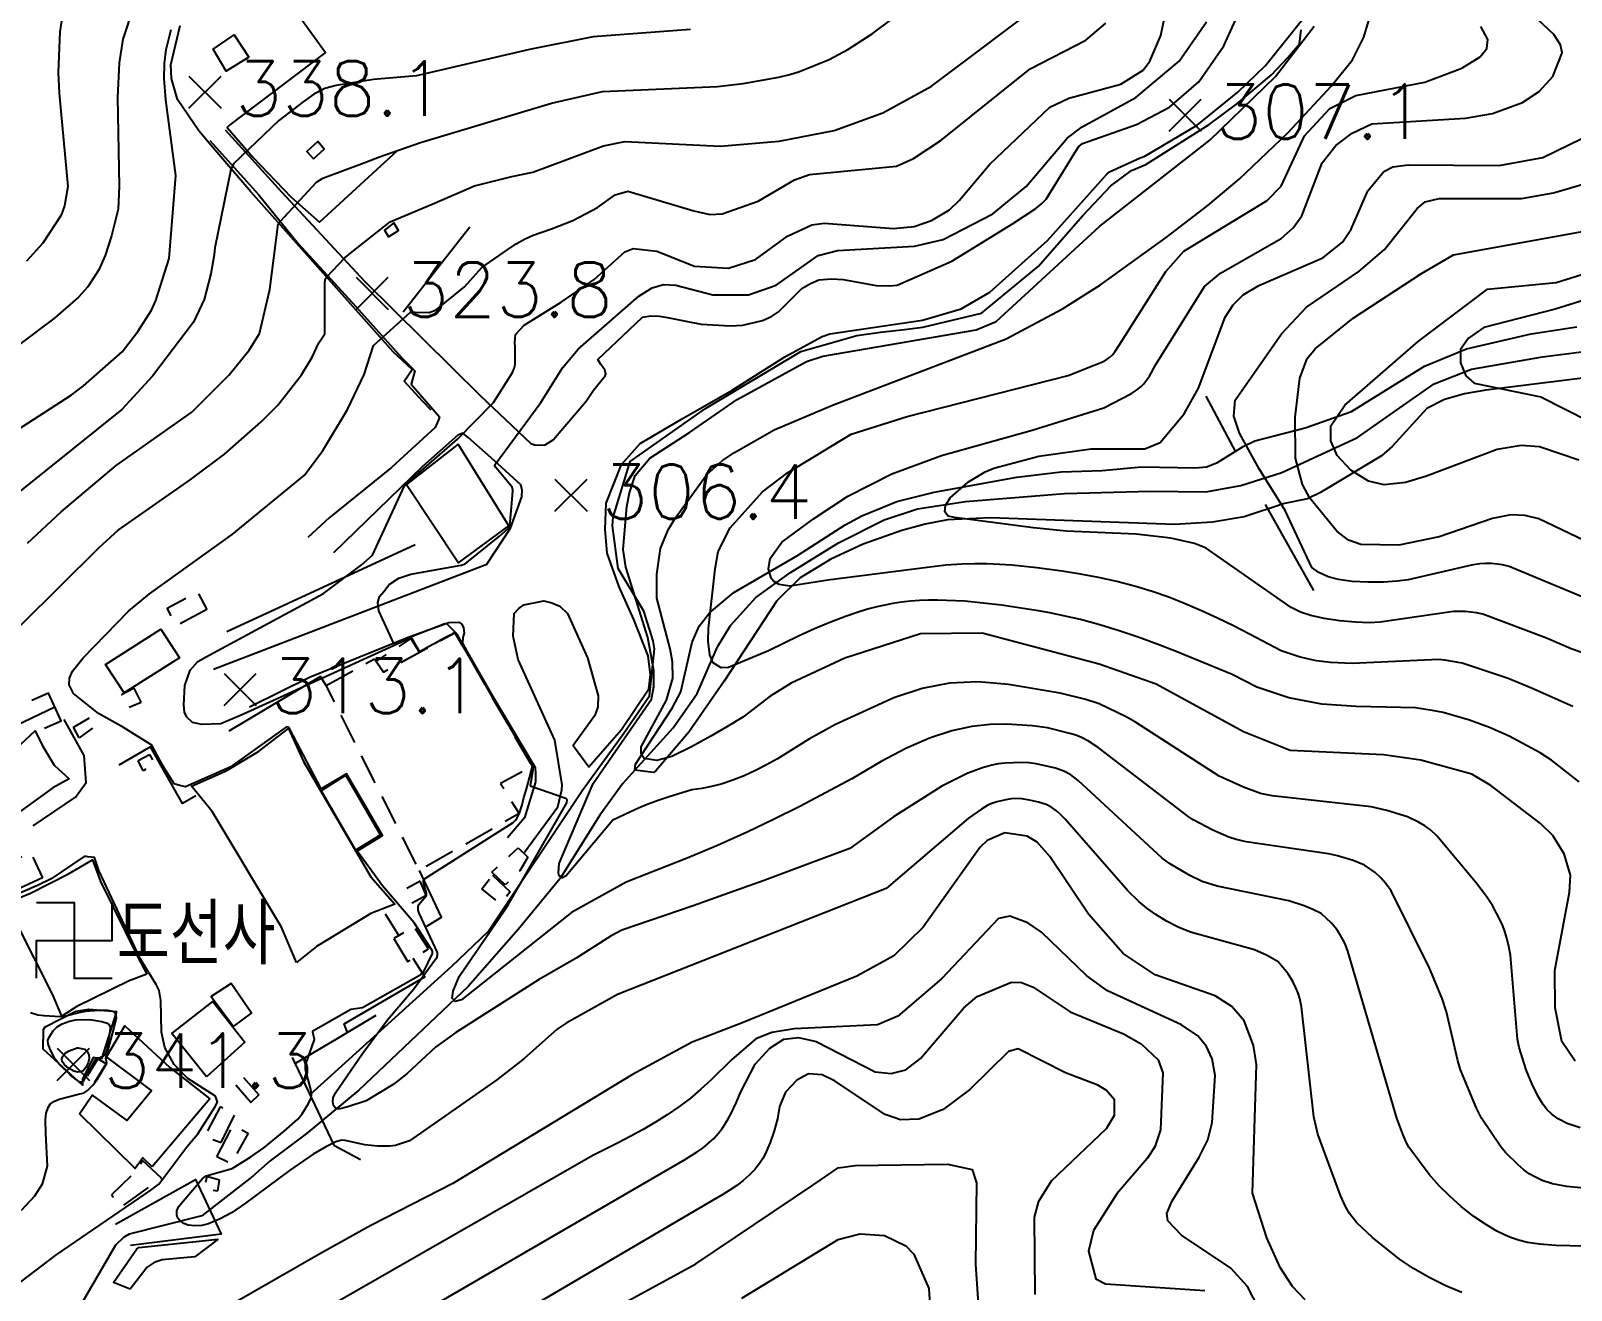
# Model space of a CAD drawing. Extents: x 197794 to 200030, y 561152 to 563931.
# Drawn here: x 199051.9 to 199306.1, y 561663.4 to 561871.2 of the extents above; entities that cross this region are included whole.
import ezdxf

# ---------------------------------------------------------------- set-up
doc = ezdxf.new("R2010")
doc.units = 0
doc.linetypes.add('5M2P5', pattern=[7.5, 5, -2.5])
for name, color, linetype in [('A0013118', 1, 'CONTINUOUS'), ('B0014111', 7, 'CONTINUOUS'), ('B0014116', 7, '5M2P5'), ('B0014118', 7, '5M2P5'), ('B0014423', 7, 'CONTINUOUS'), ('C0052211', 1, 'CONTINUOUS'), ('C0052212', 1, 'CONTINUOUS'), ('C0076116', 7, 'CONTINUOUS'), ('C0076117', 7, 'CONTINUOUS'), ('E0022112', 5, 'CONTINUOUS'), ('E0022115', 7, 'CONTINUOUS'), ('E0032111', 5, 'CONTINUOUS'), ('F0017111', 30, 'CONTINUOUS'), ('F0017114', 7, 'CONTINUOUS'), ('F0027132', 7, 'CONTINUOUS'), ('F0027217', 7, 'CONTINUOUS'), ('F0047224', 7, 'CONTINUOUS'), ('G0037213', 32, 'CONTINUOUS'), ('H0049140', 7, 'CONTINUOUS')]:
    doc.layers.add(name, color=color, linetype=linetype)
doc.styles.add('NGSW', font='romans.shx', dxfattribs={"bigfont": 'ngsw.shx'})

# ---------------------------------------------------------------- blocks, each defined once
blk = doc.blocks.new('F0027217')
at = {"layer": 'F0027217'}
for p, q in [((-2.652, 2.652), (2.652, -2.652)), ((-2.652, -2.652), (2.652, 2.652))]:
    blk.add_line(p, q, dxfattribs=at)
blk = doc.blocks.new('B0014423')
at = {"layer": 'B0014423'}
for points in [[(-6.25, -6.25), (-6.25, 0), (6.25, 0), (6.25, 6.25)], [(-6.25, 6.25), (0, 6.25), (0, -6.25), (6.25, -6.25)]]:
    blk.add_lwpolyline(points, dxfattribs=at)

msp = doc.modelspace()

# ---------------------------------------------------------------- linework, layer by layer
at = {"layer": 'A0013118', "flags": 128}
for points in [[(199083.95, 561854.8), (199093.24, 561844.62), (199107.02, 561829.82), (199126.12, 561810.96), (199134.43, 561803.09), (199135.05, 561802.85), (199135.96, 561802.78), (199136.78, 561802.85), (199138.07, 561803.69), (199143.54, 561810.05), (199144.75, 561811.88), (199146.671, 561814.253), (199146.765, 561814.533), (199146.628, 561815.232), (199145.976, 561816.097), (199145.447, 561816.951), (199152.856, 561823.915), (199154.22, 561824.16), (199155.636, 561824.104), (199156.979, 561823.852), (199160.013, 561823.264), (199162.527, 561822.781), (199167.361, 561822.503), (199169.419, 561822.617), (199172.616, 561823.356), (199174.152, 561824.049), (199175.307, 561824.809), (199179.125, 561828.655), (199180.554, 561829.488), (199181.928, 561830.092), (199184.008, 561830.239), (199185.967, 561830.112), (199191.374, 561829.142), (199193.612, 561829.1), (199194.859, 561829.205), (199203.912, 561833.149), (199213.875, 561839.334), (199217.765, 561841.849), (199218.668, 561842.596), (199219.471, 561843.376), (199223.063, 561849.291), (199224.142, 561850.99), (199224.843, 561852.05), (199225.434, 561852.567), (199234.36, 561855.71), (199239.83, 561858.58), (199244.65, 561862.77), (199246.528, 561865.447), (199248.79, 561868.67), (199251.27, 561874.14)], [(199133.384, 561735.639), (199138.85, 561743.15), (199139.51, 561745.96), (199139.57, 561746.77), (199138.39, 561754.14), (199132.32, 561767.42), (199131.51, 561771.3), (199131.68, 561775.03), (199132.41, 561775.86), (199133.26, 561776.47), (199136.53, 561777.11), (199137.86, 561776.81), (199139.22, 561776.23), (199140.45, 561775.02), (199143.76, 561767.74), (199145.5, 561761.46), (199145.44, 561759.63), (199144.97, 561758.22), (199141.42, 561753.25), (199143.99, 561749.75), (199149.35, 561755.9), (199153.89, 561762.6), (199154.17, 561764.9), (199153.75, 561768.03), (199151.39, 561774.05), (199148.98, 561779.41), (199146.98, 561784.96), (199146.65, 561788.89), (199146.85, 561793.22), (199149.4, 561799.59), (199152.46, 561803.09), (199159.28, 561807.08), (199167.64, 561811.9), (199176.32, 561817.362), (199182.46, 561820.75), (199183.762, 561821.146), (199190.863, 561822.19), (199199.059, 561823.429), (199205.446, 561825.287), (199210.135, 561828.018), (199219.675, 561836.567), (199229.441, 561847.495), (199229.887, 561847.894), (199234.947, 561850.184), (199235.723, 561850.494), (199244.381, 561855.594), (199251.102, 561861.023), (199255.64, 561865.44), (199262.29, 561873.75)], [(199081.42, 561853.05), (199089.46, 561844.13), (199096.01, 561836.09), (199105.55, 561825.7), (199113.11, 561817.21), (199115.27, 561815.05), (199114.68, 561812.86), (199119.35, 561807.48), (199119.16, 561806.98), (199118.64, 561805.74), (199111.41, 561799.14), (199101.13, 561790.79), (199097.6, 561787.55)], [(199082.04, 561765.875), (199127.158, 561783.149), (199131.07, 561789.11), (199132.95, 561794.29), (199132.96, 561795.41), (199132.75, 561796.24), (199128.36, 561800.29), (199124.09, 561804.06), (199123.2, 561804.76), (199122.38, 561804.46), (199116.54, 561799.27), (199101.86, 561785.03)], [(199087.995, 561759.613), (199097.898, 561764.509), (199114.148, 561771.115), (199120.858, 561773.565), (199122.523, 561773.606), (199123.026, 561773.287), (199123.296, 561772.685), (199123.407, 561771.839), (199123.215, 561771.095), (199123.112, 561770.143), (199123.845, 561768.843), (199127.999, 561761.639), (199135.15, 561749.6), (199135.2, 561748.62), (199135.17, 561747.28), (199133.36, 561741.32), (199130.569, 561738.02)]]:
    msp.add_lwpolyline(points, dxfattribs=at)
at = {"layer": 'B0014111', "flags": 128}
for points in [[(199122.4, 561802.99), (199113.9, 561796.29), (199122.46, 561783.41), (199130.77, 561789.52)], [(199067.3, 561761.97), (199064.2, 561766.64), (199073.33, 561772.46), (199076.41, 561767.7)], [(199045.492, 561738.393), (199044.197, 561740.642), (199041.01, 561745.199), (199039.37, 561746.855), (199042.912, 561748.508), (199050.241, 561753.491), (199052.634, 561755.653), (199053.755, 561753.283), (199055.741, 561750.031), (199058.224, 561747.732), (199055.545, 561746.246), (199047.764, 561740.671)], [(199095.765, 561717.427), (199093.277, 561723.302), (199081.851, 561742.385), (199078.42, 561746.568), (199084.114, 561749.067), (199089.475, 561752.267), (199094.417, 561756.056), (199096.92, 561750.632), (199108.01, 561731.57), (199111.977, 561727.1), (199108.003, 561725.56), (199099.059, 561720.084)], [(199105.482, 561735.99), (199109.587, 561738.507), (199103.87, 561748.34), (199099.826, 561745.762)], [(199071.066, 561715.546), (199068.107, 561714.442), (199059.468, 561710.2), (199057.026, 561708.621), (199055.528, 561712.119), (199049.426, 561724.204), (199047.551, 561727.11), (199051.849, 561728.899), (199058.119, 561732.094), (199062.064, 561734.373), (199063.413, 561730.803), (199069.494, 561718.447)], [(199085.338, 561706.872), (199088.331, 561709.089), (199084.935, 561714.009), (199081.673, 561711.852)], [(199080.908, 561698.585), (199075.193, 561705.72), (199081.912, 561711.024), (199087.199, 561704.288)], [(199071.895, 561683.751), (199070.358, 561685.217), (199069.135, 561683.456), (199059.955, 561692.479), (199062.026, 561695.572), (199067.752, 561691.372), (199071.81, 561696.338), (199064.398, 561701.892), (199067.433, 561706.979), (199074.85, 561700.122), (199081.415, 561694.958)]]:
    msp.add_lwpolyline(points, close=True, dxfattribs=at)
at = {"layer": 'B0014116', "flags": 128}
for points in [[(199080.945, 561775.709), (199075.938, 561773.021), (199074.386, 561775.912), (199079.394, 561778.599)], [(199100.652, 561763.132), (199108.588, 561767.556), (199110.105, 561765.37), (199121.868, 561771.861), (199134.612, 561749.839), (199129.429, 561746.973), (199132.479, 561742.025), (199116.025, 561732.618)], [(199116.033, 561768.664), (199114.626, 561770.89), (199108.863, 561767.195), (199110.11, 561765.389)], [(199070.095, 561760.42), (199068.964, 561762.708), (199066.874, 561761.616), (199067.957, 561759.476)], [(199059.89, 561754.545), (199058.948, 561756.256), (199061.711, 561757.896), (199062.6, 561756.473)], [(199070.41, 561749.052), (199069.608, 561750.786), (199071.467, 561751.758), (199072.338, 561750.212)], [(199053.81, 561731.432), (199049.525, 561729.462), (199047.512, 561733.608), (199051.895, 561735.601)], [(199117.153, 561728.559), (199116.122, 561730.87), (199113.881, 561729.616), (199114.806, 561727.306)], [(199111.8, 561721.42), (199114.1, 561717.55), (199117.52, 561719.72), (199115.11, 561723.42)], [(199064.327, 561700.742), (199062.962, 561701.582), (199060.903, 561698.202), (199062.269, 561697.403)], [(199083.317, 561687.756), (199085.618, 561692.502), (199083.118, 561693.645), (199080.577, 561688.747)], [(199082.602, 561685.397), (199085.336, 561690.628), (199087.743, 561689.281), (199084.922, 561684.239)], [(199073.482, 561681.867), (199070.336, 561684.783), (199069.002, 561682.769), (199065.185, 561679.144), (199066.862, 561677.185)], [(199082.748, 561679.762), (199083.029, 561681.545), (199080.947, 561682.142), (199080.483, 561680.173)]]:
    msp.add_lwpolyline(points, close=True, dxfattribs=at)
at = {"layer": 'B0014118', "flags": 128}
for points in [[(199132.339, 561736.394), (199133.898, 561734.854), (199132.619, 561732.602), (199130.157, 561730.253), (199127.975, 561732.359)], [(199128.074, 561731.849), (199131.01, 561729.133), (199129.349, 561727.149), (199126.327, 561729.604)]]:
    msp.add_lwpolyline(points, close=True, dxfattribs=at)
at = {"layer": 'C0052211', "flags": 128}
for points in [[(199250.75, 561801.68), (199245.86, 561810.9)], [(199263.65, 561778.8), (199255.64, 561792.99)], [(199097.973, 561695.7), (199121.395, 561716.846), (199127.356, 561722.565), (199142.95, 561745.89)], [(199082.836, 561671.832), (199078.988, 561668.889), (199073.595, 561668.419), (199072.235, 561667.947), (199071.084, 561667.193), (199068.292, 561663.578)]]:
    msp.add_lwpolyline(points, dxfattribs=at)
at = {"layer": 'C0052212', "flags": 128}
msp.add_lwpolyline([(199068.292, 561663.578), (199065.545, 561664.668), (199069.407, 561670.235), (199069.73, 561670.419), (199082.836, 561671.832)], dxfattribs=at)
at = {"layer": 'C0076116', "flags": 128}
for points in [[(199054.167, 561756.109), (199056.894, 561757.345), (199054.83, 561761.901), (199052.091, 561760.657)], [(199106.275, 561684.887), (199102.038, 561687.221), (199095.055, 561701.787)], [(199065.86, 561674.297), (199079.054, 561681.629), (199083.291, 561672.629), (199068.333, 561670.751)]]:
    msp.add_lwpolyline(points, dxfattribs=at)
at = {"layer": 'C0076117', "flags": 128}
for points in [[(199087.85, 561866.82), (199084.12, 561864.52), (199082.01, 561868.16), (199085.44, 561870.5)], [(199098.55, 561850.04), (199100.29, 561851.66), (199099.27, 561852.92), (199097.46, 561851.24)], [(199110.94, 561837.15), (199112.6, 561838.23), (199111.78, 561839.47), (199110.28, 561838.27)]]:
    msp.add_lwpolyline(points, close=True, dxfattribs=at)
msp.add_lwpolyline([(199086.985, 561698.475), (199089.525, 561695.617), (199088.228, 561694.365), (199085.72, 561697.198)], dxfattribs=at)
at = {"layer": 'E0022112', "flags": 128}
for points in [[(198794.875, 561891.691), (198835.444, 561843.268), (198849.204, 561825.789), (198871.701, 561804.949), (198921.91, 561772.727), (198929.326, 561768.22), (198978.113, 561750.364), (198988.514, 561747.653), (199022.448, 561743.682), (199055.862, 561759.623)], [(199151.56, 561749.2), (199149.58, 561746.99), (199145.78, 561741.74), (199139.27, 561731.33), (199132.34, 561722.89), (199124.05, 561713.51), (199106.01, 561696.37), (199097.35, 561689.18), (199091.4, 561684.75), (199088.51, 561682.18), (199080.128, 561675.679), (199068.154, 561672.642), (199067.178, 561672.083), (199065.897, 561670.847), (199057.775, 561656.9)]]:
    msp.add_lwpolyline(points, dxfattribs=at)
at = {"layer": 'E0022115', "flags": 128}
msp.add_lwpolyline([(199151.56, 561749.2), (199157.884, 561756.16), (199161.876, 561761.859), (199165.205, 561769.534), (199167.371, 561773.028), (199171.551, 561777.661), (199177.28, 561781.788), (199185.179, 561786.717), (199192.743, 561790.485), (199198.221, 561792.285), (199206.139, 561793.51), (199222.472, 561794.818), (199236.643, 561795.195), (199245.788, 561795.084), (199251.592, 561796.176), (199258.338, 561798.286), (199270.85, 561804.086), (199278.369, 561809.343), (199283.494, 561812.921), (199289.637, 561815.332), (199301.369, 561817.376), (199311.733, 561818.694)], dxfattribs=at)
at = {"layer": 'E0032111', "flags": 128}
msp.add_lwpolyline([(199320.84, 561815.46), (199292.03, 561811.85), (199288.49, 561811.29), (199285.17, 561810.33), (199282.27, 561808.85), (199276.54, 561802.6), (199274.8, 561801.06), (199264.75, 561795), (199262.56, 561793.94), (199258.79, 561793.16), (199252.1, 561790.98), (199246.89, 561790.1), (199240.62, 561789.74), (199210.27, 561790.8), (199203.15, 561790.5), (199199.51, 561789.77), (199195.61, 561788.74), (199189.27, 561786.49), (199183.91, 561783.98), (199178.84, 561780.92), (199175.03, 561777.1), (199166.34, 561763.86), (199160.47, 561755.47), (199155.02, 561749.06), (199154.63, 561748.81), (199151.56, 561749.2), (199151.69, 561750.2), (199157.75, 561759.44), (199159.15, 561762.1), (199161.05, 561770.32), (199162.2, 561772.95), (199163.89, 561775.14), (199167.91, 561778.51), (199178.42, 561784.6), (199186.3, 561789.65), (199189.03, 561791.12), (199194.83, 561793.51), (199200.97, 561795.07), (199214.61, 561797.5), (199221.91, 561798.42), (199228.67, 561798.62), (199235.16, 561799.21), (199244.12, 561799.07), (199245.91, 561799.22), (199247.73, 561799.95), (199251.97, 561802.6), (199253.87, 561803.49), (199262.22, 561805.65), (199269.85, 561808.36), (199281.88, 561815.86), (199288.82, 561818.72), (199299.51, 561821.15), (199307.05, 561822.32)], dxfattribs=at)
at = {"layer": 'F0017111'}
for points, elevation in [([(199051.36, 561786.63), (199056.89, 561791.78), (199065.99, 561799.47), (199078.45, 561808.22), (199084.57, 561814.35), (199087.94, 561818.45), (199089.64, 561821.21), (199091.32, 561828.46), (199092.7, 561839.26), (199093.11, 561839.73), (199099.02, 561846.18), (199100.11, 561846.86), (199107, 561849.44), (199109.41, 561850.38), (199116.193, 561852.746), (199137.801, 561859.218), (199146.26, 561861.158), (199165.202, 561862.001), (199169.426, 561862.443), (199175.351, 561863.507), (199177.15, 561863.947), (199178.772, 561864.466), (199183.643, 561866.453), (199186.74, 561868.07), (199190.739, 561870.651), (199205.013, 561881.386)], 330), ([(199317.596, 561670.455), (199303.568, 561670.758), (199300.876, 561670.967), (199298.899, 561671.279), (199297.407, 561671.64), (199296.264, 561672.008), (199295.197, 561672.452), (199293.849, 561673.133), (199292.089, 561674.166), (199290.05, 561675.565), (199287.962, 561677.208), (199286.041, 561678.896), (199284.32, 561680.611), (199282.678, 561682.492), (199279.31, 561686.996), (199278.849, 561687.8), (199278.293, 561689.106), (199277.345, 561691.763), (199269.249, 561719.318), (199268.801, 561720.516), (199268.425, 561721.268), (199267.978, 561722.034), (199267.396, 561722.894), (199266.564, 561723.946), (199264.858, 561725.532), (199263.472, 561726.223), (199262.027, 561726.807), (199259.47, 561727.636), (199247.684, 561730.035), (199245.215, 561730.845), (199243.151, 561731.803), (199239.787, 561733.782), (199238.571, 561734.676), (199224.758, 561747.481), (199223.502, 561748.413), (199222.376, 561749.009), (199220.987, 561749.49), (199217.808, 561750.249), (199216.623, 561750.413), (199215.409, 561750.451), (199212.606, 561750.342), (199211.54, 561750.223), (199210.465, 561750.005), (199208.925, 561749.576), (199206.529, 561748.696), (199202.253, 561746.521), (199194.282, 561741.503), (199187.026, 561736.267), (199179.975, 561733.602), (199172.909, 561730.983), (199167.055, 561728.882), (199161.185, 561726.828), (199149.417, 561722.798), (199147.67, 561721.84), (199141.9, 561718.15), (199135.68, 561714.6), (199122.02, 561705.88), (199118.7, 561703.5), (199113.97, 561699.11), (199111.696, 561697.335), (199107.231, 561694.646), (199104.219, 561693.619), (199102.957, 561693.288), (199102.425, 561693.287), (199102.098, 561693.455), (199101.836, 561693.879), (199101.725, 561694.502), (199101.792, 561695.102), (199102.192, 561695.958), (199106.656, 561702.466), (199110.74, 561708.01), (199115.1, 561713.11), (199118.51, 561717.8), (199118.97, 561718.36), (199118.99, 561718.81), (199118.99, 561719.11), (199115.97, 561725.61), (199115.82, 561726.08), (199115.82, 561726.48), (199115.87, 561726.95), (199117.22, 561728.53), (199117.22, 561728.91), (199116.69, 561730.63), (199116.69, 561731.01), (199116.89, 561731.23), (199131.47, 561740.54), (199131.88, 561740.96), (199132.09, 561741.2), (199132.506, 561741.998), (199132.542, 561742.059), (199132.668, 561742.494), (199132.955, 561743.483), (199133.27, 561744.699), (199133.623, 561745.867), (199134.332, 561748.548), (199134.432, 561748.871), (199134.557, 561749.341), (199134.573, 561749.443), (199134.608, 561749.564), (199134.671, 561749.82), (199133.112, 561752.646), (199130.744, 561756.659), (199127.882, 561761.599), (199125.496, 561765.718), (199123.898, 561768.508), (199121.886, 561771.903), (199121.643, 561771.766), (199121.553, 561771.722), (199121.371, 561771.617), (199121.203, 561771.531), (199120.528, 561771.161), (199119.511, 561770.606), (199118.561, 561770.092), (199117.315, 561769.409), (199116.102, 561768.728), (199114.819, 561770.891), (199114.574, 561770.955), (199114.159, 561770.793), (199086.98, 561758.4), (199083.25, 561756.84), (199080.14, 561756.74), (199078.59, 561757.03), (199077.62, 561757.91), (199077.24, 561758.78), (199077.14, 561759.94), (199077.33, 561763.14), (199078.2, 561765.66), (199079.47, 561767.11), (199081.31, 561768.18), (199100.22, 561778.35), (199106.42, 561783.01), (199108.27, 561784.66), (199113.58, 561796.11), (199113.78, 561796.37), (199122.32, 561803.78), (199128.24, 561809.86), (199131.39, 561814.81), (199131.68, 561815.45), (199131.84, 561816.09), (199131.83, 561818.99), (199131.75, 561819.74), (199131.87, 561821.07), (199133.33, 561822.61), (199139.39, 561826.41), (199144.84, 561830.128), (199149.929, 561834.723), (199151.272, 561835.222), (199155.177, 561834.835), (199161.443, 561832.347), (199167.014, 561831.992), (199171.467, 561833.446), (199176.747, 561837.293), (199180.788, 561839.174), (199182.803, 561839.424), (199194.265, 561838.549), (199197.642, 561838.902), (199200.514, 561839.887), (199203.475, 561841.607), (199205.121, 561843.153), (199210.155, 561849.179), (199220.042, 561858.542), (199223.214, 561860.044), (199231.786, 561862.385), (199235.45, 561864.684), (199236.573, 561866.138), (199238.384, 561870.406), (199240.102, 561878.668)], 315), ([(199068.85, 561875.11), (199067.09, 561869.78), (199066.5, 561865.89), (199066.18, 561860.17), (199066.46, 561845.55), (199066.31, 561841.71), (199065.23, 561837.32), (199064.15, 561834.12), (199063.1, 561831.72), (199061.3, 561828.93), (199059.76, 561827.22), (199055.88, 561823.8), (199032.93, 561806.58)], 345), ([(199306.371, 561759.666), (199299.515, 561762.719), (199295.685, 561764.314), (199288.084, 561766.836), (199285.262, 561767.332), (199284.236, 561767.422), (199269.931, 561766.81), (199266.365, 561766.945), (199264.077, 561767.232), (199262.552, 561767.537), (199261.213, 561767.894), (199258.222, 561768.88), (199253.006, 561771.634), (199250.385, 561772.973), (199247.75, 561774.265), (199245.095, 561775.497), (199242.416, 561776.652), (199239.707, 561777.715), (199236.963, 561778.671), (199234.049, 561779.546), (199231.097, 561780.304), (199228.113, 561780.961), (199225.102, 561781.533), (199222.069, 561782.039), (199217.938, 561782.555), (199213.809, 561782.981), (199211.746, 561783.131), (199209.685, 561783.223), (199207.625, 561783.248), (199205.568, 561783.193), (199202.905, 561782.995), (199200.245, 561782.682), (199183.408, 561780.512), (199177.13, 561779.52), (199175.38, 561779.79), (199174.44, 561780.36), (199174.09, 561780.85), (199173.64, 561782.41), (199173.92, 561784.08), (199175.82, 561786.79), (199181.06, 561790.67), (199186.7, 561794.39), (199193.99, 561798.05), (199202.17, 561801.12), (199217.13, 561805.29), (199228.95, 561808.98), (199233.546, 561811.311), (199234.36, 561811.878), (199235.12, 561812.496), (199235.5, 561812.878), (199235.851, 561813.288), (199236.482, 561814.176), (199237.575, 561816.111), (199245.589, 561829.006), (199248.238, 561831.206), (199258.255, 561836.905), (199260.232, 561838.675), (199261.646, 561840.654), (199264.981, 561849.398), (199267.236, 561852.265), (199269.961, 561854.275), (199273.175, 561855.812), (199288.655, 561856.766), (199293.131, 561857.547), (199298.066, 561859.31), (199300.831, 561861.164), (199303.054, 561863.619), (199304.59, 561867.508), (199304.352, 561868.874), (199303.222, 561870.57), (199297.889, 561875.557)], 290), ([(199288.024, 561662.997), (199285.384, 561664.115), (199282.649, 561665.495), (199280.094, 561666.96), (199277.75, 561668.502), (199273.316, 561672.072), (199270.726, 561674.52), (199270.097, 561675.254), (199269.525, 561676.059), (199268.869, 561677.191), (199268.003, 561679.03), (199264.307, 561689.147), (199263.636, 561691.997), (199261.591, 561710.159), (199261.306, 561711.493), (199261.014, 561712.374), (199260.643, 561713.284), (199260.141, 561714.32), (199259.396, 561715.605), (199257.748, 561717.545), (199255.914, 561718.616), (199253.813, 561719.556), (199243.295, 561722.473), (199241.234, 561723.274), (199239.323, 561724.271), (199237.522, 561725.374), (199236.069, 561726.392), (199234.732, 561727.539), (199232.947, 561729.298), (199222.597, 561741.103), (199221.874, 561741.841), (199221.179, 561742.462), (199220.41, 561743.018), (199219.452, 561743.503), (199218.173, 561743.923), (199216.709, 561744.262), (199215.451, 561744.472), (199214.531, 561744.53), (199213.7, 561744.459), (199212.806, 561744.31), (199211.323, 561743.98), (199210.792, 561743.812), (199210.309, 561743.616), (199209.843, 561743.393), (199208.762, 561742.763), (199206.64, 561741.281), (199193.038, 561729.657), (199148.701, 561712.193), (199140.23, 561707.45), (199138.73, 561706.44), (199133.25, 561701.58), (199128.78, 561698.12), (199119.106, 561691.35), (199114.406, 561688.056), (199112.057, 561687.288), (199111.149, 561687.134), (199109.122, 561687.163), (199107.041, 561687.352), (199103.797, 561688.099), (199103.141, 561688.147), (199102.215, 561687.852), (199100.567, 561687.066), (199098.506, 561685.816), (199094.609, 561683.145), (199087.297, 561677.724), (199085.019, 561676.178), (199083.153, 561675.176), (199081.203, 561674.322), (199080.145, 561674.062), (199078.99, 561673.988), (199077.875, 561674.143), (199077.154, 561674.411), (199076.49, 561674.864), (199076.12, 561675.34), (199075.971, 561675.816), (199076.017, 561676.481), (199076.269, 561677.127), (199076.718, 561677.698), (199080.224, 561681.804), (199080.861, 561682.285), (199085.108, 561683.484), (199088.208, 561685.376), (199090.33, 561686.887), (199093.721, 561689.609), (199095.972, 561691.618), (199096.651, 561692.468), (199097.719, 561694.182), (199098.151, 561695.138), (199098.236, 561695.698), (199098.089, 561696.5), (199097.239, 561699.815), (199097.203, 561700.486), (199097.425, 561701.161), (199097.559, 561701.455), (199098.7, 561704.77), (199098.45, 561705.98), (199098.45, 561706.13), (199098.65, 561706.3), (199104.72, 561709.76), (199106.61, 561710.04), (199116.28, 561715.47), (199116.6, 561715.73), (199116.75, 561715.97), (199118.16, 561718.95), (199118.16, 561719.34), (199118.03, 561719.6), (199115.15, 561723.99), (199109.919, 561730.09), (199105.797, 561735.752), (199105.824, 561735.885), (199109.942, 561738.392), (199107.503, 561742.583), (199104.568, 561747.625), (199103.973, 561748.58), (199099.895, 561746.154), (199099.76, 561746.193), (199094.639, 561755.941), (199094.573, 561756.12), (199094.42, 561756.306), (199094.111, 561756.338), (199084.81, 561749.69), (199077.408, 561746.431), (199076.501, 561746.647), (199075.535, 561746.923), (199074.188, 561749.13), (199073.152, 561750.964), (199071.853, 561753.308), (199067.19, 561756.2), (199063.08, 561758.52), (199058.95, 561761.82), (199058.23, 561763.26), (199058.27, 561764.34), (199058.76, 561765.5), (199060.53, 561767.7), (199068.03, 561775.42), (199071.49, 561778.25), (199085.14, 561788.06), (199097.04, 561797.88), (199100.08, 561801.95), (199104.14, 561808.69), (199106.9, 561814.47), (199108.44, 561819.25), (199114.53, 561824.77), (199115.34, 561824.77), (199117.65, 561824.7), (199118.81, 561825.11), (199123.49, 561828.9), (199126.31, 561832.09), (199130.596, 561835.078), (199131.992, 561836.024), (199133.368, 561836.783), (199134.808, 561837.425), (199137.794, 561838.514), (199141.329, 561839.851), (199145.427, 561842.005), (199148.312, 561844.122), (199150.425, 561844.72), (199161.304, 561841.435), (199163.962, 561840.845), (199166.01, 561840.967), (199171.924, 561843.063), (199177.919, 561846.56), (199180.413, 561847.444), (199194.769, 561848.839), (199197.571, 561850.115), (199202.065, 561853.065), (199216.834, 561864.891), (199225.984, 561869.63), (199229.317, 561872.435)], 320), ([(199340.4, 561677.084), (199305.393, 561680.489), (199303.021, 561680.952), (199301.322, 561681.504), (199300.079, 561682.071), (199299.145, 561682.608), (199298.288, 561683.227), (199297.281, 561684.102), (199295.275, 561686.082), (199294.477, 561687.048), (199291.315, 561691.756), (199290.444, 561693.397), (199287.844, 561699.735), (199287.378, 561701.257), (199285.526, 561709.313), (199284.794, 561711.51), (199282.712, 561716.503), (199276.377, 561729.263), (199275.475, 561730.54), (199274.683, 561731.421), (199273.734, 561732.284), (199271.968, 561733.519), (199270.093, 561734.26), (199267.54, 561735.055), (199266.05, 561735.389), (199252.452, 561737.359), (199250.827, 561737.726), (199249.621, 561738.143), (199246.933, 561739.294), (199243.732, 561741.015), (199242.845, 561741.604), (199228.059, 561752.941), (199226.419, 561753.983), (199225.308, 561754.566), (199224.372, 561754.939), (199223.364, 561755.254), (199219.692, 561756.143), (199217.187, 561756.503), (199212.91, 561756.767), (199210.215, 561756.721), (199207.203, 561756.4), (199203.861, 561755.68), (199200.216, 561754.469), (199196.311, 561752.75), (199192.211, 561750.62), (199187.388, 561747.749), (199178.809, 561743.212), (199174.483, 561741.023), (199170.113, 561738.93), (199165.189, 561736.74), (199160.211, 561734.668), (199150.164, 561730.723), (199141.12, 561725.68), (199122.98, 561711.31), (199121.91, 561711.04), (199121.44, 561711.58), (199121.57, 561712.72), (199122.59, 561715.12), (199130.637, 561726.84), (199140.33, 561743.82), (199140.4, 561744.26), (199140.18, 561744.52), (199134.47, 561746.51), (199134.36, 561746.74), (199134.4, 561747), (199134.79, 561749.26), (199134.823, 561749.582), (199134.835, 561749.846), (199133.507, 561752.159), (199131.17, 561756.123), (199128.162, 561761.215), (199127.567, 561762.267), (199126.881, 561763.438), (199125.842, 561765.251), (199124.502, 561767.58), (199122.234, 561771.598), (199120.606, 561773.272), (199120.244, 561773.321), (199111.881, 561770.068), (199111.826, 561770.104), (199109.34, 561775.45), (199109.17, 561776.87), (199109.43, 561777.85), (199110.14, 561778.64), (199111.03, 561779.8), (199112.62, 561780.86), (199114.6, 561781.53), (199122.91, 561782.99), (199123.57, 561783.25), (199129.26, 561787.8), (199130.65, 561789.03), (199130.92, 561789.43), (199131.4, 561794.57), (199131.45, 561795.39), (199131.34, 561795.85), (199128.63, 561799.1), (199128.47, 561799.39), (199128.47, 561799.578), (199136.049, 561809.852), (199139.611, 561815.586), (199142.235, 561818.667), (199152.22, 561827.371), (199154.448, 561828.732), (199156.286, 561829.309), (199158.337, 561829.175), (199164.423, 561827.595), (199170.314, 561827.577), (199174.906, 561829.212), (199181.813, 561834.076), (199184.996, 561834.94), (199197.72, 561835.655), (199202.475, 561836.752), (199210.655, 561840.957), (199216.178, 561845.489), (199222.919, 561853.44), (199225.391, 561855.31), (199234.223, 561860.178), (199241.424, 561866.169), (199245.886, 561872.626)], 310), ([(199039.86, 561799.03), (199058.55, 561811.04), (199060.61, 561812.6), (199066.95, 561818.22), (199069.53, 561821.55), (199071.79, 561825.07), (199072.53, 561826.68), (199074.72, 561833.59), (199075.85, 561847.29), (199074.16, 561859.76), (199073.89, 561863.28), (199073.96, 561865.79), (199074.24, 561868.1), (199075.08, 561871.39)], 340), ([(199160.759, 561871.358), (199144.718, 561870.169), (199134.175, 561868.105), (199115.548, 561863.726), (199108.46, 561863.13), (199102.27, 561862.15), (199100.42, 561861.62), (199098.61, 561860.7), (199096.84, 561859.45), (199092.84, 561856.38), (199085.36, 561849.24), (199084.89, 561848.3), (199082.26, 561835.38), (199082.15, 561834.21), (199081.62, 561831.09), (199080.5, 561826.83), (199078.72, 561823.09), (199071.97, 561814.2), (199066.92, 561808.68), (199046.5, 561792.34)], 335), ([(199307.578, 561690.18), (199305.422, 561690.884), (199303.934, 561691.667), (199302.889, 561692.443), (199302.128, 561693.167), (199301.436, 561694.057), (199300.598, 561695.477), (199299.613, 561697.473), (199298.678, 561699.733), (199297.484, 561703.432), (199297.206, 561704.81), (199296.071, 561718.65), (199295.826, 561720.119), (199295.492, 561721.444), (199295.141, 561722.562), (199294.792, 561723.497), (199294.36, 561724.462), (199293.091, 561726.831), (199292.09, 561728.35), (199290.383, 561730.63), (199283.935, 561738.335), (199282.848, 561739.341), (199281.946, 561740.005), (199280.903, 561740.625), (199279.078, 561741.506), (199275.696, 561742.544), (199273.101, 561743.128), (199256.76, 561744.956), (199254.809, 561745.336), (199251.99, 561746.361), (199248.026, 561748.181), (199234.19, 561757.116), (199232.63, 561757.973), (199228.179, 561760.117), (199225.987, 561760.869), (199221.741, 561761.915), (199213.247, 561763.341), (199208.22, 561763.731), (199203.518, 561763.527), (199198.994, 561762.635), (199194.321, 561761.096), (199184.671, 561756.728), (199180.416, 561754.367), (199176.883, 561752.137), (199175.102, 561751.067), (199173.306, 561750.052), (199171.487, 561749.108), (199169.641, 561748.254), (199167.762, 561747.509), (199165.845, 561746.889), (199164.242, 561746.484), (199162.612, 561746.164), (199160.961, 561745.917), (199157.266, 561744.79), (199155.437, 561744.178), (199153.631, 561743.507), (199152.188, 561742.911), (199150.761, 561742.275), (199147.93, 561740.94), (199140.25, 561731.77), (199139.62, 561731.43), (199139.08, 561731.77), (199138.98, 561732.21), (199139.08, 561733.78), (199144.7, 561747), (199148.87, 561753.01), (199154.31, 561760.92), (199154.69, 561762.98), (199154.69, 561765.63), (199153.7, 561771.06), (199150.08, 561782.67), (199149.63, 561785.58), (199150.26, 561792.66), (199150.68, 561794.92), (199151.62, 561797.79), (199154.04, 561800.68), (199160.615, 561804.917), (199168.466, 561810.322), (199179.908, 561816.58), (199182.591, 561817.502), (199207.897, 561821.839), (199211.226, 561823.228), (199228.283, 561838.906), (199246.446, 561853.146), (199257.324, 561863.605), (199263.674, 561871.924)], 305), ([(199307.392, 561747.262), (199302.825, 561750.833), (199300.967, 561752.056), (199295.878, 561754.806), (199292.589, 561756.231), (199289.322, 561757.41), (199284.948, 561758.693), (199283.491, 561758.989), (199280.379, 561759.444), (199270.632, 561759.665), (199264.937, 561760.087), (199259.473, 561761.119), (199254.231, 561762.897), (199250.171, 561764.945), (199243.991, 561767.519), (199240.891, 561768.768), (199237.778, 561769.971), (199234.65, 561771.112), (199231.501, 561772.178), (199228.329, 561773.152), (199225.128, 561774.018), (199222.611, 561774.613), (199220.077, 561775.142), (199218.173, 561775.496), (199212.072, 561776.387), (199209.033, 561776.758), (199206.008, 561777.04), (199203.003, 561777.202), (199201.508, 561777.229), (199200.02, 561777.216), (199198.54, 561777.157), (199197.067, 561777.05), (199195.602, 561776.891), (199194.146, 561776.676), (199192.826, 561776.429), (199191.514, 561776.135), (199190.208, 561775.798), (199188.909, 561775.421), (199186.328, 561774.557), (199183.767, 561773.57), (199181.221, 561772.484), (199178.687, 561771.323), (199173.638, 561768.878), (199167.01, 561766.13), (199165.83, 561766.06), (199164.5, 561766.89), (199163.95, 561768.22), (199163.67, 561770.45), (199163.74, 561772.54), (199164.84, 561782.38), (199165.33, 561785.28), (199167.3, 561789.14), (199172.66, 561795.09), (199176.76, 561798.23), (199187.27, 561804.64), (199196.53, 561807.53), (199223.1, 561814.29), (199227.387, 561816.026), (199228.729, 561816.562), (199229.352, 561816.889), (199229.919, 561817.285), (199230.375, 561817.722), (199230.785, 561818.217), (199231.525, 561819.303), (199239.183, 561831.43), (199242.174, 561834.809), (199255.899, 561843.158), (199258.235, 561845.508), (199262.083, 561853.835), (199266.237, 561858.322), (199270.58, 561860.504), (199281.918, 561862.683), (199288.046, 561864.974), (199291.077, 561866.878), (199292.174, 561868.25), (199292.314, 561869.73), (199291.19, 561871.852)], 295), ([(199310.691, 561767.628), (199306.086, 561769.209), (199302.017, 561770.984), (199291.537, 561774.896), (199290.477, 561775.127), (199289.539, 561775.263), (199288.6, 561775.349), (199287.659, 561775.383), (199286.668, 561775.356), (199274.582, 561773.578), (199272.763, 561773.506), (199270.525, 561773.583), (199267.918, 561773.825), (199265.338, 561774.228), (199263.145, 561774.714), (199261.441, 561775.256), (199259.887, 561776.004), (199245.873, 561785.809), (199243.95, 561786.58), (199240.05, 561787.46), (199234.31, 561788.12), (199222.81, 561788.62), (199217.37, 561789.14), (199204.3, 561790.89), (199203.29, 561791.1), (199202.71, 561791.79), (199202.86, 561792.85), (199203.6, 561794.1), (199206.66, 561796.75), (199209.36, 561798.41), (199210.83, 561798.99), (199218.219, 561800.982), (199226.854, 561802.186), (199235.741, 561802.186), (199238.291, 561803.216), (199242.198, 561807.991), (199244.586, 561812.207), (199248.978, 561823.914), (199250.305, 561825.977), (199251.988, 561827.623), (199254.571, 561829.158), (199265.092, 561833.719), (199268.335, 561836.31), (199269.796, 561838.423), (199272.511, 561844.753), (199275.189, 561847.958), (199276.633, 561848.712), (199279.208, 561849.024), (199294.225, 561848.925), (199301.42, 561850.269), (199314.294, 561856.503)], 285), ([(199310.633, 561776.649), (199295.884, 561782.771), (199294.782, 561783.049), (199293.855, 561783.188), (199292.928, 561783.265), (199291.997, 561783.281), (199291.02, 561783.221), (199289.663, 561783.004), (199279.169, 561780.602), (199277.367, 561780.362), (199275.132, 561780.203), (199272.519, 561780.174), (199269.922, 561780.331), (199267.711, 561780.634), (199265.999, 561781.069), (199264.459, 561781.78), (199263.311, 561782.624), (199258.919, 561792.009), (199254.61, 561798.89), (199251.36, 561804.76), (199250.42, 561807.57), (199250.64, 561810.21), (199253.728, 561814.614), (199258.277, 561821.149), (199262.406, 561825.544), (199271.055, 561831.467), (199275.307, 561835.071), (199280.655, 561841.836), (199281.994, 561842.922), (199284.305, 561843.512), (199297.898, 561843.518), (199303.175, 561844.455), (199318.13, 561848.857)], 280), ([(199307.368, 561800.335), (199300.854, 561802.521), (199297.854, 561802.774), (199293.898, 561802.066), (199282.24, 561797.71), (199278.748, 561796.659), (199275.214, 561796.236), (199272.633, 561796.842), (199269.72, 561798.667), (199267.456, 561801.124), (199266.429, 561803.537), (199266.407, 561805.966), (199268.732, 561809.41), (199280.865, 561819.878), (199292.274, 561828.556), (199303.594, 561829.653), (199323.926, 561835.938)], 270), ([(199329.285, 561833.284), (199303.465, 561825.226), (199291.698, 561822.219), (199289.145, 561820.461), (199287.823, 561818.561), (199287.831, 561816.376), (199288.724, 561814.257), (199290.085, 561813.038), (199301.084, 561810.786), (199309.135, 561806.725)], 265), ([(199256.409, 561656.739), (199252.682, 561664), (199249.907, 561667.036), (199241.793, 561672.473), (199239.519, 561674.851), (199239.39, 561676.038), (199240.213, 561678.03), (199244.712, 561685.361), (199246.107, 561688.206), (199246.865, 561691.075), (199247.326, 561698.8), (199246.864, 561701.559), (199245.915, 561703.62), (199244.483, 561705.37), (199241.771, 561707.177), (199229.577, 561712.774), (199226.181, 561715.232), (199218.687, 561722.458), (199216.434, 561724.006), (199213.431, 561725.111), (199211.573, 561724.733), (199202.179, 561714.755), (199194.957, 561708.585), (199191.599, 561707.174), (199177.873, 561706.528), (199174.154, 561705.92), (199171.558, 561704.886), (199167.522, 561701.371), (199164.176, 561698.104), (199162.456, 561696.534), (199160.68, 561695.039), (199158.839, 561693.643), (199156.932, 561692.334), (199154.969, 561691.1), (199152.96, 561689.929), (199150.914, 561688.808), (199148.84, 561687.725), (199144.645, 561685.622), (199066.865, 561641.043)], 330), ([(199053.623, 561623.31), (199157.657, 561683.681), (199159.795, 561684.908), (199161.851, 561686.206), (199162.823, 561686.904), (199163.743, 561687.647), (199164.602, 561688.445), (199165.389, 561689.305), (199165.969, 561690.053), (199166.503, 561690.842), (199166.995, 561691.666), (199167.455, 561692.52), (199168.299, 561694.293), (199169.089, 561696.114), (199171.456, 561700.696), (199173.874, 561703.313), (199176.152, 561704.816), (199178.596, 561705.057), (199181.501, 561704.403), (199191.211, 561699.407), (199193.857, 561699.138), (199196.315, 561699.755), (199198.71, 561701.593), (199205.852, 561709.948), (199208.073, 561711.82), (199213.752, 561714.194), (199215.405, 561714.172), (199217.325, 561713.385), (199223.424, 561709.329), (199232.223, 561705.669), (199235.143, 561704.026), (199237.948, 561701.404), (199238.72, 561699.257), (199238.345, 561689.829), (199237.357, 561687.025), (199236.115, 561685.135), (199231.14, 561679.289), (199227.272, 561673.241), (199226.437, 561669.838), (199227.633, 561665.279), (199229.238, 561664.463), (199245.644, 561663.321)], 335), ([(199050.34, 561676.62), (199052.57, 561678.97), (199053.83, 561680.95), (199054.673, 561683.844), (199054.387, 561689.223), (199054.32, 561691.529), (199054.456, 561692.621), (199054.741, 561693.524), (199055.108, 561694.081), (199055.681, 561694.535), (199056.6, 561694.927), (199059.557, 561695.66), (199060.686, 561695.978), (199061.278, 561696.343), (199062.154, 561697.192), (199062.854, 561698.131), (199062.872, 561698.168), (199064.389, 561700.713), (199064.461, 561700.856), (199064.303, 561701.668), (199064.314, 561701.876), (199065.554, 561706.31), (199066.011, 561708.308), (199065.998, 561708.774), (199065.793, 561709.148), (199065.438, 561709.373), (199064.616, 561709.53), (199063.105, 561709.556), (199060.921, 561709.396), (199060.062, 561709.233), (199057.481, 561708.572), (199056.73, 561708.478), (199054.124, 561708.643), (199053.071, 561708.783), (199051.868, 561709.167)], 330), ([(199217.62, 561662.669), (199217.503, 561675.454), (199218.234, 561678.063), (199220.349, 561681.458), (199229.387, 561690.083), (199230.72, 561692.281), (199230.709, 561694.818), (199229.37, 561696.403), (199227.955, 561697.223), (199222.618, 561699.244), (199214.816, 561703.19), (199213.248, 561702.765), (199206.878, 561696.477), (199202.431, 561693.224), (199198.423, 561691.584), (199195.393, 561691.508), (199192.869, 561692.357), (199184.548, 561697.959), (199182.464, 561698.919), (199180.217, 561699.109), (199178.292, 561698.043), (199176.462, 561696.041), (199175.472, 561693.705), (199175.131, 561691.652), (199174.553, 561689.69), (199173.909, 561687.778), (199173.541, 561686.857), (199173.133, 561685.967), (199172.674, 561685.114), (199172.158, 561684.305), (199171.364, 561683.293), (199170.464, 561682.36), (199169.475, 561681.495), (199168.412, 561680.686), (199167.288, 561679.924), (199166.12, 561679.195), (199163.708, 561677.794), (199059.013, 561616.37)], 340), ([(199114.268, 561641.906), (199161.647, 561667.73), (199181.105, 561680.82), (199185.153, 561683.554), (199187.929, 561683.944), (199203.176, 561684.203), (199207.243, 561683.319), (199207.977, 561681.124), (199207.801, 561667.696), (199208.438, 561657.912)], 345)]:
    msp.add_lwpolyline(points, dxfattribs=dict(at, elevation=elevation))
at = {"layer": 'F0017111', "flags": 128}
for points, elevation in [([(199063.267, 561701.746), (199062.881, 561701.67), (199062.699, 561701.623), (199062.582, 561701.555), (199060.534, 561697.885), (199060.432, 561697.803), (199060.28, 561697.734), (199060.15, 561697.713), (199059.904, 561697.754), (199059.423, 561698.096), (199058.457, 561698.882), (199056.549, 561700.685), (199055.926, 561701.525), (199055.077, 561703.099), (199054.758, 561704.042), (199054.729, 561704.601), (199054.929, 561705.148), (199055.612, 561706.196), (199056.235, 561706.815), (199057.075, 561707.31), (199058.287, 561707.772), (199059.31, 561707.999), (199061.647, 561708.046), (199063.611, 561707.744), (199064.481, 561707.468), (199064.825, 561707.189), (199064.986, 561706.807), (199064.957, 561706.11), (199064.433, 561703.054), (199064.19, 561702.267), (199063.897, 561702.023)], 335), ([(199060.738, 561703.148), (199061.185, 561702.754), (199061.472, 561702.215), (199061.541, 561701.626), (199061.382, 561700.904), (199061, 561700.15), (199060.528, 561699.597), (199060.14, 561699.393), (199059.619, 561699.358), (199058.983, 561699.53), (199058.127, 561700.017), (199057.472, 561700.572), (199057.086, 561701.133), (199057.013, 561701.57), (199057.178, 561702.028), (199057.554, 561702.478), (199058.222, 561702.867), (199059.565, 561703.38), (199059.717, 561703.401)], 340)]:
    msp.add_lwpolyline(points, close=True, dxfattribs=dict(at, elevation=elevation))
at = {"layer": 'F0017114'}
for points, elevation in [([(199050.31, 561773.17), (199063.18, 561785.94), (199066.31, 561788.8), (199078.21, 561797.08), (199083.85, 561801.31), (199089.92, 561806.63), (199092.67, 561809.4), (199096.59, 561814.4), (199098.32, 561817.3), (199099.44, 561819.69), (199100.43, 561821.18), (199100.39, 561829.18), (199100.39, 561829.75), (199100.5, 561830.29), (199100.75, 561830.6), (199103.74, 561833.71), (199104.67, 561834.49), (199111.19, 561839.67), (199111.95, 561839.97), (199118.12, 561842.57), (199125.121, 561845.593), (199131.29, 561847.134), (199134.735, 561847.838), (199146.399, 561852.181), (199149.931, 561852.9), (199165.649, 561852.122), (199175.401, 561852.966), (199184.464, 561854.734), (199192.498, 561857.606), (199200.52, 561862.037), (199220.369, 561876.963)], 325), ([(199057.37, 561875.23), (199056.7, 561871.01), (199056.42, 561864.31), (199056.55, 561860.88), (199058.01, 561845.47), (199057.45, 561842.28), (199056.88, 561840.72), (199053.9, 561836.12), (199051.18, 561833.15)], 350), ([(199306.722, 561701.162), (199304.553, 561704.437), (199303.472, 561709.973), (199303.388, 561716.121), (199305.825, 561729.034), (199305.967, 561731.883), (199304.959, 561735.405), (199303.071, 561738.407), (199301.023, 561740.407), (199292.859, 561746.68), (199289.696, 561748.531), (199281.259, 561750.845), (199275.104, 561751.701), (199259.729, 561752.455), (199252.01, 561755.482), (199237.628, 561763.349), (199228.178, 561766.696), (199208.917, 561771.777), (199198.728, 561771.665), (199186.223, 561767.689), (199177.37, 561763.519), (199173.882, 561761.39), (199169.413, 561757.912), (199166.782, 561756.316), (199164.123, 561754.772), (199160.921, 561753.06), (199157.68, 561751.42), (199155.19, 561750.76), (199153.14, 561751.09), (199152.64, 561751.81), (199152.64, 561753.02), (199156.79, 561760.71), (199157.82, 561764.35), (199157.77, 561767.05), (199157.38, 561769.2), (199155.2, 561777.54), (199155.19, 561781.52), (199155.83, 561785.77), (199157.07, 561788.81), (199158.22, 561790.76), (199163.44, 561797.98), (199166.05, 561800.28), (199168.03, 561801.6), (199174.56, 561805.31), (199184.19, 561809.4), (199212.85, 561820.34), (199222.17, 561825.3), (199228.4, 561829.25), (199239.27, 561837.08), (199246.12, 561842.33), (199251.3, 561846.71), (199259.41, 561854.4), (199266.47, 561862.01), (199270, 561866.39), (199271.88, 561870.14), (199272.79, 561873.23)], 300), ([(199314.544, 561784.074), (199300.766, 561790.64), (199298.485, 561791.193), (199296.14, 561791.287), (199293.116, 561790.71), (199284.306, 561787.67), (199277.63, 561786.29), (199271.398, 561786.43), (199269.317, 561787.137), (199267.432, 561788.621), (199262.956, 561794.064), (199261.757, 561796.308), (199260.609, 561800.635), (199260.523, 561807.439), (199261.33, 561813.858), (199262.55, 561817.097), (199263.86, 561818.671), (199270.091, 561823.759), (199281.404, 561831.136), (199286.672, 561834.217), (199309.142, 561838.268)], 275), ([(199262.173, 561661.819), (199260.078, 561663.998), (199258.063, 561667.16), (199255.888, 561672.008), (199253.515, 561679.41), (199254.143, 561700.613), (199253.656, 561703.758), (199252.139, 561707.811), (199250.078, 561710.21), (199247.362, 561711.966), (199237.424, 561715.427), (199232.157, 561718.942), (199226.435, 561725.401), (199220.047, 561734.959), (199217.992, 561737.29), (199216.324, 561738.279), (199212.616, 561738.845), (199209.717, 561737.58), (199208.537, 561736.499), (199199.167, 561723.27), (199194.319, 561718.563), (199188.183, 561715.186), (199169.15, 561707.44), (199161.02, 561704.32), (199151.21, 561698.97), (199121.52, 561680.98), (199108.02, 561674.06), (199099.68, 561669.46), (199077.25, 561656.59)], 325), ([(199043.46, 561659.68), (199056.05, 561669.19), (199071.692, 561679.882), (199073.045, 561680.894), (199077.62, 561687.07), (199079.47, 561689.179), (199082.265, 561693.6), (199082.69, 561694.431), (199082.35, 561695.41), (199077.79, 561698.33), (199075.53, 561700.63), (199074.01, 561703.45), (199073.45, 561705.97), (199073.37, 561711.16), (199073.09, 561712.85), (199072.58, 561713.84), (199070.02, 561717.98), (199063.098, 561732.634), (199062.41, 561734.769), (199061.29, 561734.91), (199061.04, 561734.94), (199060.7, 561734.94), (199055.234, 561731.264), (199052.987, 561730.16), (199047.791, 561727.877)], 325), ([(199169.223, 561662.101), (199185.123, 561671.77), (199188.731, 561672.696), (199192.786, 561672.407), (199196.289, 561670.698), (199197.597, 561669.322), (199200.062, 561663.675), (199200.376, 561659.166)], 350)]:
    msp.add_lwpolyline(points, dxfattribs=dict(at, elevation=elevation))
at = {"layer": 'F0047224', "flags": 128}
for points in [[(199096.7, 561872.9), (199100.54, 561867.57), (199084.75, 561855.63), (199084.32, 561855.19), (199088.61, 561850.28), (199094.79, 561843.75), (199099.53, 561839.57), (199112.36, 561851.37)], [(199117.97, 561808.58), (199116.59, 561810.01), (199113.51, 561813.34), (199114.84, 561815.28), (199111.72, 561818.22), (199099.76, 561831.62), (199088.23, 561844.57), (199081.63, 561852.3), (199079.63, 561854.65), (199076.11, 561859.82), (199075.09, 561863.29), (199074.98, 561865.55), (199076.57, 561872.04)], [(199142.95, 561745.89), (199149.75, 561755.28), (199153.99, 561761.43), (199154.82, 561769.18), (199154.58, 561770.53), (199153.04, 561775.41), (199148.82, 561782.43), (199147.87, 561789.5), (199147.98, 561790.9), (199150.83, 561800.11), (199163.22, 561808.84), (199178.96, 561818.25), (199188.2, 561820.92), (199192.09, 561821.45), (199196.08, 561821.86), (199199.11, 561822.28), (199208.78, 561824.58), (199218.13, 561832.3), (199225.53, 561840.69), (199230.15, 561845.6), (199233.56, 561848.12), (199235.89, 561849.12), (199246.36, 561855.7), (199250.84, 561859.06), (199256.61, 561863.9), (199259.37, 561866.83), (199261.24, 561869.04), (199261.54, 561871.34)], [(199124.33, 561838.75), (199113.37, 561824.75)], [(199084.271, 561772.083), (199115.303, 561786.439)], [(199100.652, 561763.132), (199099.674, 561764.63), (199084.553, 561755.638)], [(199052.28, 561739.99), (199059.295, 561744.748), (199061.027, 561747.133), (199060.692, 561751.631), (199057.417, 561757.517)], [(199079.118, 561744.976), (199076.918, 561743.664), (199071.67, 561753.055), (199066.427, 561749.984)], [(199117.242, 561723.458), (199119.666, 561724.906), (199116.025, 561732.618)], [(199112.616, 561721.913), (199110.422, 561725.403)], [(199104.143, 561705.92), (199103.602, 561707.334), (199116.909, 561715.083), (199115, 561718.121)], [(199095.429, 561700.742), (199102.586, 561704.99), (199108.903, 561708.764)]]:
    msp.add_lwpolyline(points, dxfattribs=at)
at = {"layer": 'G0037213', "flags": 128}
msp.add_lwpolyline([(199063.585, 561701.565), (199062.186, 561701.774), (199060.436, 561698.225), (199060.438, 561697.225), (199053.95, 561703.159), (199053.989, 561706.388), (199054.242, 561706.844), (199059.331, 561709.417), (199061.476, 561709.754), (199066.061, 561709.366)], close=True, dxfattribs=at)

# ---------------------------------------------------------------- block references
at = {"layer": 'B0014423'}
msp.add_blockref('B0014423', (199059.068, 561721.107), dxfattribs=at)
at = {"layer": 'F0027217'}
for p in [(199080.64, 561861.05, 338.01), (199242.39, 561857.23, 307.15), (199108.24, 561827.86, 323.79), (199141.05, 561794.54, 306.45), (199086.45, 561762.49, 313.05), (199058.906, 561700.658, 341.284)]:
    msp.add_blockref('F0027217', p, dxfattribs=at)

# ---------------------------------------------------------------- texts
at = {"layer": 'F0027132', "style": 'NGSW'}
for s, p in [('338.1', (199085.64, 561857.15)), ('307.1', (199247.39, 561853.33)), ('323.8', (199113.24, 561823.96)), ('306.4', (199146.05, 561790.64)), ('313.1', (199091.45, 561758.59)), ('341.3', (199063.906, 561696.758))]:
    msp.add_text(s, height=9, dxfattribs=at).set_placement(p)
at = {"layer": 'H0049140', "style": 'NGSW'}
msp.add_text('도선사', height=10, dxfattribs=at).set_placement((199066.087, 561717.128))

doc.saveas('drawing.dxf')
